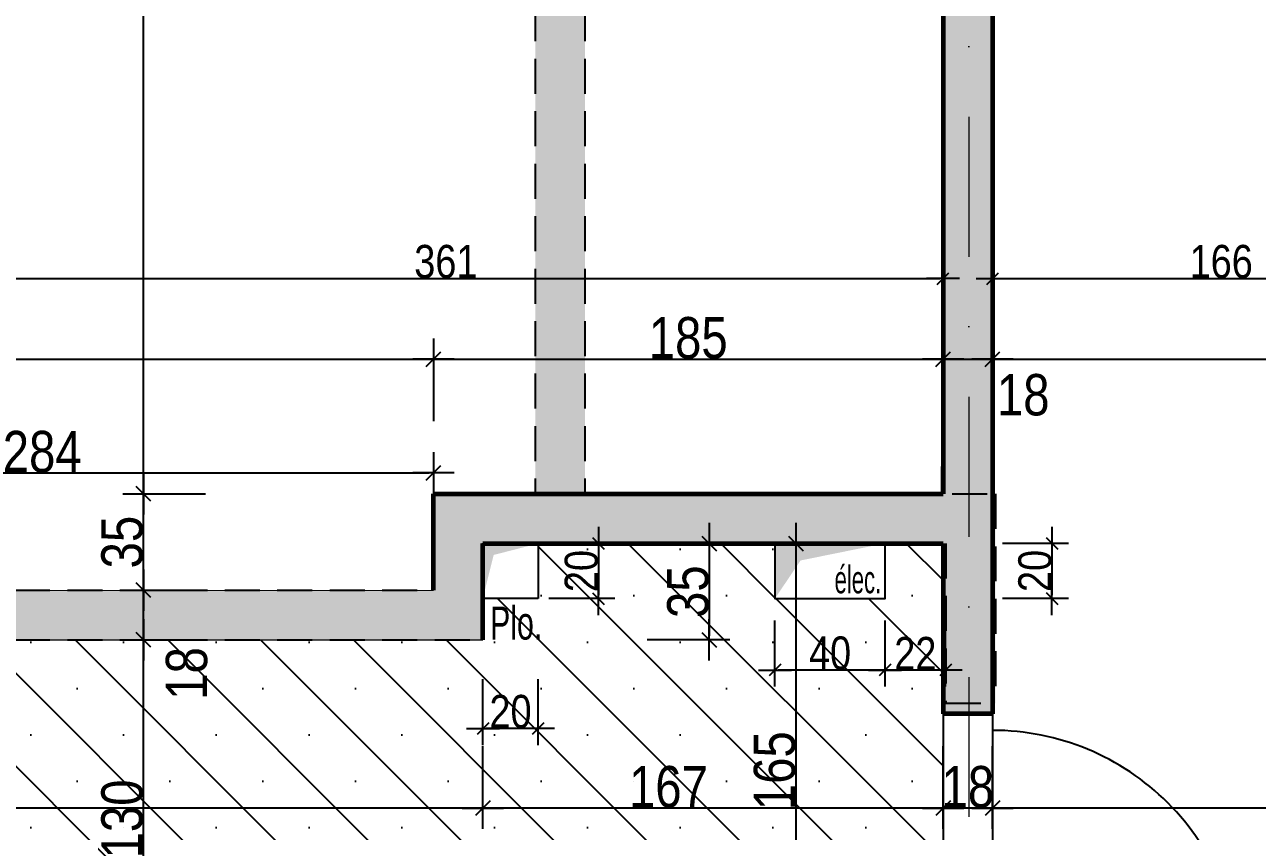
# Model space of a CAD drawing. Header units: millimetres. Extents: x 0 to 26991, y -21919 to -4.
# Drawn here: x 22594.4 to 23041.8, y -19213.5 to -18920.6 of the extents above; entities that cross this region are included whole.
import ezdxf
from ezdxf.enums import TextEntityAlignment as Align

# ---------------------------------------------------------------- set-up
doc = ezdxf.new("R2010")
doc.units = ezdxf.units.MM
doc.linetypes.add('CACHEX2', pattern=[19.05, 12.7, -6.35])
doc.linetypes.add('TIRETPTX2', pattern=[50.8, 25.4, -12.7, 0, -12.7])
for name, color, linetype in [('01_cote_gen', 4, 'Continuous'), ('01_linteaux', 2, 'Continuous'), ('01_murs_sup', 2, 'CACHEX2'), ('01_poch_murs', 253, 'Continuous'), ('01_resv', 32, 'Continuous'), ('01_texte', 230, 'Continuous'), ('AA_COTES', 2, 'Continuous')]:
    doc.layers.add(name, color=color, linetype=linetype)
doc.layers.add('01_murs_coup', color=5, linetype='Continuous', lineweight=60)
doc.layers.add('01_tram_axes', color=2, linetype='TIRETPTX2', lineweight=9)
doc.styles.add('ARIAL NA', font='ARIALN.TTF')
doc.styles.add('STYLE2', font='ARIALN.TTF')
doc.dimstyles.new('JB50', dxfattribs={"dimscale": 0.1, "dimtxt": 150, "dimasz": 15, "dimexe": 0.1, "dimexo": 0.1, "dimgap": 0.09, "dimtad": 1, "dimdec": 1, "dimdsep": 46, "dimtxsty": 'STYLE2', "dimblk1": 'BOND_G', "dimblk2": 'BOND_D', "dimsah": 1, "dimcen": 1.5, "dimdle": 0.01, "dimse1": 1, "dimse2": 1, "dimclrd": 4, "dimclre": 2, "dimclrt": 6, "dimazin": 2, "dimtfac": 2.333333, "dimtdec": 1, "dimtix": 1, "dimtmove": 2, "dimatfit": 3, "dimldrblk": 'BOND_G', "dimfxl": 1, "dimtolj": 1, "dimtzin": 0, "dimarcsym": 0})
doc.dimstyles.new('JB50res', dxfattribs={"dimscale": 0.1, "dimtxt": 120, "dimasz": 12, "dimexe": 0.1, "dimexo": 0.1, "dimgap": 0.09, "dimtad": 1, "dimdec": 1, "dimdsep": 46, "dimtxsty": 'STYLE2', "dimblk1": 'BOND_G', "dimblk2": 'BOND_D', "dimsah": 1, "dimcen": 1.5, "dimdle": 0.01, "dimse1": 1, "dimse2": 1, "dimclrd": 4, "dimclre": 2, "dimclrt": 6, "dimazin": 2, "dimtfac": 2.333333, "dimtdec": 1, "dimtix": 1, "dimtmove": 2, "dimatfit": 3, "dimldrblk": 'BOND_G', "dimfxl": 1, "dimtolj": 1, "dimtzin": 0, "dimarcsym": 0})

# ---------------------------------------------------------------- blocks, each defined once
blk = doc.blocks.new('BOND_G')
at = {"layer": 'AA_COTES', "color": 0}
for p, q in [((0, -5), (0, 15)), ((5, 0), (-5, 0)), ((1.77, 1.77), (-1.77, -1.77))]:
    blk.add_line(p, q, dxfattribs=at)
blk = doc.blocks.new('BOND_D')
at = {"layer": 'AA_COTES', "color": 0}
for p, q in [((0, 5), (0, -15)), ((5, 0), (-5, 0)), ((-1.77, -1.77), (1.77, 1.77))]:
    blk.add_line(p, q, dxfattribs=at)
blk = doc.blocks.new('*D3346')
at = {"layer": '01_cote_gen', "color": 4, "lineweight": -2, "ltscale": 0.1, "transparency": 16777216}
blk.add_line((22434.08, -18534.46), (22434.08, -19124.49), dxfattribs=at)
at = {"layer": 'Defpoints', "color": 0, "ltscale": 0.1, "transparency": 16777216}
for p in [(22604.53, -18532.96), (22434.08, -19125.99), (22443.87, -19125.99)]:
    blk.add_point(p, dxfattribs=at)
at = {"layer": '01_cote_gen', "color": 4, "lineweight": -2, "ltscale": 0.1, "transparency": 16777216, "xscale": 1.5, "yscale": 1.5, "zscale": 1.5}
for name, p, rotation in [('BOND_G', (22434.08, -18532.96), 90), ('BOND_D', (22434.08, -19125.99), 270)]:
    blk.add_blockref(name, p, dxfattribs=dict(at, rotation=rotation))
at = {"layer": '01_cote_gen', "color": 6, "ltscale": 0.1, "transparency": 16777216, "insert": (22426.41, -18829.47), "char_height": 15, "attachment_point": 5, "rotation": 90, "style": 'STYLE2'}
blk.add_mtext('\\A1;593', dxfattribs=at)
blk = doc.blocks.new('*D3486')
at = {"layer": '01_cote_gen', "color": 4, "lineweight": -2, "ltscale": 0.1, "transparency": 16777216}
blk.add_line((21311.24, -19042.07), (22741.24, -19042.07), dxfattribs=at)
at = {"layer": 'Defpoints', "color": 0, "ltscale": 0.1, "transparency": 16777216}
for p in [(22742.74, -19042.07), (21309.74, -19063.08), (22742.74, -19090.99)]:
    blk.add_point(p, dxfattribs=at)
at = {"layer": '01_cote_gen', "color": 4, "lineweight": -2, "ltscale": 0.1, "transparency": 16777216, "xscale": 1.5, "yscale": 1.5, "zscale": 1.5, "rotation": 180}
blk.add_blockref('BOND_G', (21309.74, -19042.07), dxfattribs=at)
at = {"layer": '01_cote_gen', "color": 4, "lineweight": -2, "ltscale": 0.1, "transparency": 16777216, "xscale": 1.5, "yscale": 1.5, "zscale": 1.5}
blk.add_blockref('BOND_D', (22742.74, -19042.07), dxfattribs=at)
at = {"layer": '01_cote_gen', "color": 6, "ltscale": 0.1, "transparency": 16777216, "insert": (22026.24, -19034.4), "char_height": 15, "attachment_point": 5, "style": 'STYLE2'}
blk.add_mtext('\\A1;1433', dxfattribs=at)
blk = doc.blocks.new('*D3487')
at = {"layer": '01_cote_gen', "color": 4, "lineweight": -2, "ltscale": 0.1, "transparency": 16777216}
blk.add_line((22759.24, -19205.07), (21311.24, -19205.07), dxfattribs=at)
at = {"layer": 'Defpoints', "color": 0, "ltscale": 0.1, "transparency": 16777216}
for p in [(22760.74, -19173.29), (21309.74, -19178.29), (21309.74, -19205.07)]:
    blk.add_point(p, dxfattribs=at)
at = {"layer": '01_cote_gen', "color": 4, "lineweight": -2, "ltscale": 0.1, "transparency": 16777216, "xscale": 1.5, "yscale": 1.5, "zscale": 1.5, "rotation": 180}
blk.add_blockref('BOND_D', (21309.74, -19205.07), dxfattribs=at)
at = {"layer": '01_cote_gen', "color": 4, "lineweight": -2, "ltscale": 0.1, "transparency": 16777216, "xscale": 1.5, "yscale": 1.5, "zscale": 1.5}
blk.add_blockref('BOND_G', (22760.74, -19205.07), dxfattribs=at)
at = {"layer": '01_cote_gen', "color": 6, "ltscale": 0.1, "transparency": 16777216, "insert": (22035.24, -19197.4), "char_height": 15, "attachment_point": 5, "style": 'STYLE2'}
blk.add_mtext('\\A1;1451', dxfattribs=at)
blk = doc.blocks.new('*D3488')
at = {"layer": '01_cote_gen', "color": 4, "lineweight": -2, "ltscale": 0.1, "transparency": 16777216}
blk.add_line((22926.24, -19205.07), (22762.24, -19205.07), dxfattribs=at)
at = {"layer": 'Defpoints', "color": 0, "ltscale": 0.1, "transparency": 16777216}
for p in [(22760.74, -19173.29), (22927.74, -19185.53), (22760.74, -19205.07)]:
    blk.add_point(p, dxfattribs=at)
at = {"layer": '01_cote_gen', "color": 4, "lineweight": -2, "ltscale": 0.1, "transparency": 16777216, "xscale": 1.5, "yscale": 1.5, "zscale": 1.5, "rotation": 180}
blk.add_blockref('BOND_D', (22760.74, -19205.07), dxfattribs=at)
at = {"layer": '01_cote_gen', "color": 4, "lineweight": -2, "ltscale": 0.1, "transparency": 16777216, "xscale": 1.5, "yscale": 1.5, "zscale": 1.5}
blk.add_blockref('BOND_G', (22927.74, -19205.07), dxfattribs=at)
at = {"layer": '01_cote_gen', "color": 6, "ltscale": 0.1, "transparency": 16777216, "insert": (22828.06, -19197.4), "char_height": 15, "attachment_point": 5, "style": 'STYLE2'}
blk.add_mtext('\\A1;167', dxfattribs=at)
blk = doc.blocks.new('*D3489')
at = {"layer": '01_cote_gen', "color": 4, "lineweight": -2, "ltscale": 0.1, "transparency": 16777216}
blk.add_line((22744.24, -19042.07), (22926.24, -19042.07), dxfattribs=at)
at = {"layer": 'Defpoints', "color": 0, "ltscale": 0.1, "transparency": 16777216}
for p in [(22927.74, -19042.07), (22742.74, -19059.92), (22927.74, -19070.08)]:
    blk.add_point(p, dxfattribs=at)
at = {"layer": '01_cote_gen', "color": 4, "lineweight": -2, "ltscale": 0.1, "transparency": 16777216, "xscale": 1.5, "yscale": 1.5, "zscale": 1.5, "rotation": 180}
blk.add_blockref('BOND_G', (22742.74, -19042.07), dxfattribs=at)
at = {"layer": '01_cote_gen', "color": 4, "lineweight": -2, "ltscale": 0.1, "transparency": 16777216, "xscale": 1.5, "yscale": 1.5, "zscale": 1.5}
blk.add_blockref('BOND_D', (22927.74, -19042.07), dxfattribs=at)
at = {"layer": '01_cote_gen', "color": 6, "ltscale": 0.1, "transparency": 16777216, "insert": (22835.24, -19034.4), "char_height": 15, "attachment_point": 5, "style": 'STYLE2'}
blk.add_mtext('\\A1;185', dxfattribs=at)
blk = doc.blocks.new('*D3490')
at = {"layer": '01_cote_gen', "color": 4, "lineweight": -2, "ltscale": 0.1, "transparency": 16777216}
blk.add_line((22929.24, -19042.07), (22944.24, -19042.07), dxfattribs=at)
at = {"layer": 'Defpoints', "color": 0, "ltscale": 0.1, "transparency": 16777216}
for p in [(22945.74, -19042.07), (22927.74, -19046.92), (22945.74, -19046.92)]:
    blk.add_point(p, dxfattribs=at)
at = {"layer": '01_cote_gen', "color": 4, "lineweight": -2, "ltscale": 0.1, "transparency": 16777216, "xscale": 1.5, "yscale": 1.5, "zscale": 1.5, "rotation": 180}
blk.add_blockref('BOND_G', (22927.74, -19042.07), dxfattribs=at)
at = {"layer": '01_cote_gen', "color": 4, "lineweight": -2, "ltscale": 0.1, "transparency": 16777216, "xscale": 1.5, "yscale": 1.5, "zscale": 1.5}
blk.add_blockref('BOND_D', (22945.74, -19042.07), dxfattribs=at)
at = {"layer": '01_cote_gen', "color": 6, "ltscale": 0.1, "transparency": 16777216, "insert": (22956.85, -19055.09), "char_height": 15, "attachment_point": 5, "style": 'STYLE2'}
blk.add_mtext('\\A1;18', dxfattribs=at)
blk = doc.blocks.new('*D3491')
at = {"layer": '01_cote_gen', "color": 4, "lineweight": -2, "ltscale": 0.1, "transparency": 16777216}
blk.add_line((22947.24, -19042.07), (23440.24, -19042.07), dxfattribs=at)
at = {"layer": 'Defpoints', "color": 0, "ltscale": 0.1, "transparency": 16777216}
for p in [(22945.74, -19034.57), (23441.74, -19034.57), (23441.74, -19042.07)]:
    blk.add_point(p, dxfattribs=at)
at = {"layer": '01_cote_gen', "color": 4, "lineweight": -2, "ltscale": 0.1, "transparency": 16777216, "xscale": 1.5, "yscale": 1.5, "zscale": 1.5, "rotation": 180}
blk.add_blockref('BOND_G', (22945.74, -19042.07), dxfattribs=at)
at = {"layer": '01_cote_gen', "color": 4, "lineweight": -2, "ltscale": 0.1, "transparency": 16777216, "xscale": 1.5, "yscale": 1.5, "zscale": 1.5}
blk.add_blockref('BOND_D', (23441.74, -19042.07), dxfattribs=at)
at = {"layer": '01_cote_gen', "color": 6, "ltscale": 0.1, "transparency": 16777216, "insert": (23193.74, -19034.4), "char_height": 15, "attachment_point": 5, "style": 'STYLE2'}
blk.add_mtext('\\A1;496', dxfattribs=at)
blk = doc.blocks.new('*D3495')
at = {"layer": '01_cote_gen', "color": 4, "lineweight": -2, "ltscale": 0.1, "transparency": 16777216}
blk.add_line((22460.25, -19083.38), (22741.24, -19083.38), dxfattribs=at)
at = {"layer": 'Defpoints', "color": 0, "ltscale": 0.1, "transparency": 16777216}
for p in [(22742.74, -19083.38), (22458.75, -19105.88), (22742.74, -19105.88)]:
    blk.add_point(p, dxfattribs=at)
at = {"layer": '01_cote_gen', "color": 4, "lineweight": -2, "ltscale": 0.1, "transparency": 16777216, "xscale": 1.5, "yscale": 1.5, "zscale": 1.5, "rotation": 180}
blk.add_blockref('BOND_G', (22458.75, -19083.38), dxfattribs=at)
at = {"layer": '01_cote_gen', "color": 4, "lineweight": -2, "ltscale": 0.1, "transparency": 16777216, "xscale": 1.5, "yscale": 1.5, "zscale": 1.5}
blk.add_blockref('BOND_D', (22742.74, -19083.38), dxfattribs=at)
at = {"layer": '01_cote_gen', "color": 6, "ltscale": 0.1, "transparency": 16777216, "insert": (22600.74, -19075.72), "char_height": 15, "attachment_point": 5, "style": 'STYLE2'}
blk.add_mtext('\\A1;284', dxfattribs=at)
blk = doc.blocks.new('*D3498')
at = {"layer": '01_cote_gen', "color": 4, "lineweight": -2, "ltscale": 0.1, "transparency": 16777216}
blk.add_line((22944.24, -19205.07), (22929.24, -19205.07), dxfattribs=at)
at = {"layer": 'Defpoints', "color": 0, "ltscale": 0.1, "transparency": 16777216}
for p in [(22927.74, -19191.11), (22945.74, -19191.11), (22927.74, -19205.07)]:
    blk.add_point(p, dxfattribs=at)
at = {"layer": '01_cote_gen', "color": 4, "lineweight": -2, "ltscale": 0.1, "transparency": 16777216, "xscale": 1.5, "yscale": 1.5, "zscale": 1.5, "rotation": 180}
blk.add_blockref('BOND_D', (22927.74, -19205.07), dxfattribs=at)
at = {"layer": '01_cote_gen', "color": 4, "lineweight": -2, "ltscale": 0.1, "transparency": 16777216, "xscale": 1.5, "yscale": 1.5, "zscale": 1.5}
blk.add_blockref('BOND_G', (22945.74, -19205.07), dxfattribs=at)
at = {"layer": '01_cote_gen', "color": 6, "ltscale": 0.1, "transparency": 16777216, "insert": (22936.74, -19197.4), "char_height": 15, "attachment_point": 5, "style": 'STYLE2'}
blk.add_mtext('\\A1;18', dxfattribs=at)
blk = doc.blocks.new('*D3499')
at = {"layer": '01_cote_gen', "color": 4, "lineweight": -2, "ltscale": 0.1, "transparency": 16777216}
blk.add_line((23440.24, -19205.07), (22947.24, -19205.07), dxfattribs=at)
at = {"layer": 'Defpoints', "color": 0, "ltscale": 0.1, "transparency": 16777216}
for p in [(23441.74, -19163.44), (22945.74, -19182.57), (22945.74, -19205.07)]:
    blk.add_point(p, dxfattribs=at)
at = {"layer": '01_cote_gen', "color": 4, "lineweight": -2, "ltscale": 0.1, "transparency": 16777216, "xscale": 1.5, "yscale": 1.5, "zscale": 1.5, "rotation": 180}
blk.add_blockref('BOND_D', (22945.74, -19205.07), dxfattribs=at)
at = {"layer": '01_cote_gen', "color": 4, "lineweight": -2, "ltscale": 0.1, "transparency": 16777216, "xscale": 1.5, "yscale": 1.5, "zscale": 1.5}
blk.add_blockref('BOND_G', (23441.74, -19205.07), dxfattribs=at)
at = {"layer": '01_cote_gen', "color": 6, "ltscale": 0.1, "transparency": 16777216, "insert": (23193.74, -19197.4), "char_height": 15, "attachment_point": 5, "style": 'STYLE2'}
blk.add_mtext('\\A1;496', dxfattribs=at)
blk = doc.blocks.new('*D3550')
at = {"layer": '01_cote_gen', "color": 4, "lineweight": -2, "ltscale": 0.1, "transparency": 16777216}
blk.add_line((22637.47, -19272.5), (22637.47, -19145.5), dxfattribs=at)
at = {"layer": 'Defpoints', "color": 0, "ltscale": 0.1, "transparency": 16777216}
for p in [(22637.47, -19144), (22681.32, -19144), (22668.53, -19274)]:
    blk.add_point(p, dxfattribs=at)
at = {"layer": '01_cote_gen', "color": 4, "lineweight": -2, "ltscale": 0.1, "transparency": 16777216, "xscale": 1.5, "yscale": 1.5, "zscale": 1.5}
for name, p, rotation in [('BOND_D', (22637.47, -19144), 90), ('BOND_G', (22637.47, -19274), 270)]:
    blk.add_blockref(name, p, dxfattribs=dict(at, rotation=rotation))
at = {"layer": '01_cote_gen', "color": 6, "ltscale": 0.1, "transparency": 16777216, "insert": (22629.8, -19209), "char_height": 15, "attachment_point": 5, "rotation": 90, "style": 'STYLE2'}
blk.add_mtext('\\A1;130', dxfattribs=at)
blk = doc.blocks.new('*D3551')
at = {"layer": '01_cote_gen', "color": 4, "lineweight": -2, "ltscale": 0.1, "transparency": 16777216}
blk.add_line((22637.47, -19142.5), (22637.47, -19127.49), dxfattribs=at)
at = {"layer": 'Defpoints', "color": 0, "ltscale": 0.1, "transparency": 16777216}
for p in [(22637.47, -19125.99), (22697.44, -19125.99), (22697.44, -19144)]:
    blk.add_point(p, dxfattribs=at)
at = {"layer": '01_cote_gen', "color": 4, "lineweight": -2, "ltscale": 0.1, "transparency": 16777216, "xscale": 1.5, "yscale": 1.5, "zscale": 1.5}
for name, p, rotation in [('BOND_D', (22637.47, -19125.99), 90), ('BOND_G', (22637.47, -19144), 270)]:
    blk.add_blockref(name, p, dxfattribs=dict(at, rotation=rotation))
at = {"layer": '01_cote_gen', "color": 6, "ltscale": 0.1, "transparency": 16777216, "insert": (22653.22, -19156.18), "char_height": 15, "attachment_point": 5, "rotation": 90, "style": 'STYLE2'}
blk.add_mtext('\\A1;18', dxfattribs=at)
blk = doc.blocks.new('*D3552')
at = {"layer": '01_cote_gen', "color": 4, "lineweight": -2, "ltscale": 0.1, "transparency": 16777216}
blk.add_line((22637.47, -19124.49), (22637.47, -19092.49), dxfattribs=at)
at = {"layer": 'Defpoints', "color": 0, "ltscale": 0.1, "transparency": 16777216}
for p in [(22637.47, -19090.99), (22761.24, -19090.99), (22713.57, -19125.99)]:
    blk.add_point(p, dxfattribs=at)
at = {"layer": '01_cote_gen', "color": 4, "lineweight": -2, "ltscale": 0.1, "transparency": 16777216, "xscale": 1.5, "yscale": 1.5, "zscale": 1.5}
for name, p, rotation in [('BOND_D', (22637.47, -19090.99), 90), ('BOND_G', (22637.47, -19125.99), 270)]:
    blk.add_blockref(name, p, dxfattribs=dict(at, rotation=rotation))
at = {"layer": '01_cote_gen', "color": 6, "ltscale": 0.1, "transparency": 16777216, "insert": (22629.8, -19108.49), "char_height": 15, "attachment_point": 5, "rotation": 90, "style": 'STYLE2'}
blk.add_mtext('\\A1;35', dxfattribs=at)
blk = doc.blocks.new('*D3553')
at = {"layer": '01_cote_gen', "color": 4, "lineweight": -2, "ltscale": 0.1, "transparency": 16777216}
blk.add_line((22637.47, -19089.49), (22637.47, -18534.48), dxfattribs=at)
at = {"layer": 'Defpoints', "color": 0, "ltscale": 0.1, "transparency": 16777216}
for p in [(22637.41, -18532.98), (22637.47, -18532.98), (22659.97, -19090.99)]:
    blk.add_point(p, dxfattribs=at)
at = {"layer": '01_cote_gen', "color": 4, "lineweight": -2, "ltscale": 0.1, "transparency": 16777216, "xscale": 1.5, "yscale": 1.5, "zscale": 1.5}
for name, p, rotation in [('BOND_D', (22637.47, -18532.98), 90), ('BOND_G', (22637.47, -19090.99), 270)]:
    blk.add_blockref(name, p, dxfattribs=dict(at, rotation=rotation))
at = {"layer": '01_cote_gen', "color": 6, "ltscale": 0.1, "transparency": 16777216, "insert": (22629.8, -18811.98), "char_height": 15, "attachment_point": 5, "rotation": 90, "style": 'STYLE2'}
blk.add_mtext('\\A1;558', dxfattribs=at)
blk = doc.blocks.new('*D3557')
at = {"layer": '01_cote_gen', "color": 4, "lineweight": -2, "ltscale": 0.1, "transparency": 16777216}
blk.add_line((22874.33, -19110.49), (22874.33, -19272.5), dxfattribs=at)
at = {"layer": 'Defpoints', "color": 0, "ltscale": 0.1, "transparency": 16777216}
for p in [(22880.62, -19108.99), (22808.43, -19274), (22874.33, -19274)]:
    blk.add_point(p, dxfattribs=at)
at = {"layer": '01_cote_gen', "color": 4, "lineweight": -2, "ltscale": 0.1, "transparency": 16777216, "xscale": 1.5, "yscale": 1.5, "zscale": 1.5}
for name, p, rotation in [('BOND_G', (22874.33, -19108.99), 90), ('BOND_D', (22874.33, -19274), 270)]:
    blk.add_blockref(name, p, dxfattribs=dict(at, rotation=rotation))
at = {"layer": '01_cote_gen', "color": 6, "ltscale": 0.1, "transparency": 16777216, "insert": (22866.66, -19191.49), "char_height": 15, "attachment_point": 5, "rotation": 90, "style": 'STYLE2'}
blk.add_mtext('\\A1;165', dxfattribs=at)
blk = doc.blocks.new('*D3558')
at = {"layer": '01_cote_gen', "color": 4, "lineweight": -2, "ltscale": 0.1, "transparency": 16777216}
blk.add_line((22842.87, -19110.49), (22842.87, -19142.49), dxfattribs=at)
at = {"layer": 'Defpoints', "color": 0, "ltscale": 0.1, "transparency": 16777216}
for p in [(22798.82, -19108.99), (22771.41, -19143.99), (22842.87, -19143.99)]:
    blk.add_point(p, dxfattribs=at)
at = {"layer": '01_cote_gen', "color": 4, "lineweight": -2, "ltscale": 0.1, "transparency": 16777216, "xscale": 1.5, "yscale": 1.5, "zscale": 1.5}
for name, p, rotation in [('BOND_G', (22842.87, -19108.99), 90), ('BOND_D', (22842.87, -19143.99), 270)]:
    blk.add_blockref(name, p, dxfattribs=dict(at, rotation=rotation))
at = {"layer": '01_cote_gen', "color": 6, "ltscale": 0.1, "transparency": 16777216, "insert": (22835.2, -19126.49), "char_height": 15, "attachment_point": 5, "rotation": 90, "style": 'STYLE2'}
blk.add_mtext('\\A1;35', dxfattribs=at)
blk = doc.blocks.new('*D3670')
at = {"layer": '01_cote_gen', "color": 4, "lineweight": -2, "ltscale": 0.1, "transparency": 16777216}
blk.add_line((22567.98, -19012.83), (22926.54, -19012.83), dxfattribs=at)
at = {"layer": 'Defpoints', "color": 0, "ltscale": 0.1, "transparency": 16777216}
for p in [(22927.74, -19006.54), (22927.74, -19012.83), (22566.78, -19024.99)]:
    blk.add_point(p, dxfattribs=at)
at = {"layer": '01_cote_gen', "color": 4, "lineweight": -2, "ltscale": 0.1, "transparency": 16777216, "xscale": 1.2, "yscale": 1.2, "zscale": 1.2, "rotation": 180}
blk.add_blockref('BOND_G', (22566.78, -19012.83), dxfattribs=at)
at = {"layer": '01_cote_gen', "color": 4, "lineweight": -2, "ltscale": 0.1, "transparency": 16777216, "xscale": 1.2, "yscale": 1.2, "zscale": 1.2}
blk.add_blockref('BOND_D', (22927.74, -19012.83), dxfattribs=at)
at = {"layer": '01_cote_gen', "color": 6, "ltscale": 0.1, "transparency": 16777216, "insert": (22747.26, -19006.69), "char_height": 12, "attachment_point": 5, "style": 'STYLE2'}
blk.add_mtext('\\A1;361', dxfattribs=at)
blk = doc.blocks.new('*D3671')
at = {"layer": '01_cote_gen', "color": 4, "lineweight": -2, "ltscale": 0.1, "transparency": 16777216}
blk.add_line((22802.63, -19110.19), (22802.63, -19127.79), dxfattribs=at)
at = {"layer": 'Defpoints', "color": 0, "ltscale": 0.1, "transparency": 16777216}
for p in [(22787.87, -19108.99), (22780.76, -19128.99), (22802.63, -19128.99)]:
    blk.add_point(p, dxfattribs=at)
at = {"layer": '01_cote_gen', "color": 4, "lineweight": -2, "ltscale": 0.1, "transparency": 16777216, "xscale": 1.2, "yscale": 1.2, "zscale": 1.2}
for name, p, rotation in [('BOND_G', (22802.63, -19108.99), 90), ('BOND_D', (22802.63, -19128.99), 270)]:
    blk.add_blockref(name, p, dxfattribs=dict(at, rotation=rotation))
at = {"layer": '01_cote_gen', "color": 6, "ltscale": 0.1, "transparency": 16777216, "insert": (22796.49, -19118.99), "char_height": 12, "attachment_point": 5, "rotation": 90, "style": 'STYLE2'}
blk.add_mtext('\\A1;20', dxfattribs=at)
blk = doc.blocks.new('*D3672')
at = {"layer": '01_cote_gen', "color": 4, "lineweight": -2, "ltscale": 0.1, "transparency": 16777216}
blk.add_line((22779.56, -19176.2), (22761.94, -19176.2), dxfattribs=at)
at = {"layer": 'Defpoints', "color": 0, "ltscale": 0.1, "transparency": 16777216}
for p in [(22780.76, -19131.89), (22760.74, -19139.82), (22760.74, -19176.2)]:
    blk.add_point(p, dxfattribs=at)
at = {"layer": '01_cote_gen', "color": 4, "lineweight": -2, "ltscale": 0.1, "transparency": 16777216, "xscale": 1.2, "yscale": 1.2, "zscale": 1.2, "rotation": 180}
blk.add_blockref('BOND_D', (22760.74, -19176.2), dxfattribs=at)
at = {"layer": '01_cote_gen', "color": 4, "lineweight": -2, "ltscale": 0.1, "transparency": 16777216, "xscale": 1.2, "yscale": 1.2, "zscale": 1.2}
blk.add_blockref('BOND_G', (22780.76, -19176.2), dxfattribs=at)
at = {"layer": '01_cote_gen', "color": 6, "ltscale": 0.1, "transparency": 16777216, "insert": (22770.75, -19170.06), "char_height": 12, "attachment_point": 5, "style": 'STYLE2'}
blk.add_mtext('\\A1;20', dxfattribs=at)
blk = doc.blocks.new('*D3673')
at = {"layer": '01_cote_gen', "color": 4, "lineweight": -2, "ltscale": 0.1, "transparency": 16777216}
blk.add_line((22946.94, -19012.83), (23110.5, -19012.83), dxfattribs=at)
at = {"layer": 'Defpoints', "color": 0, "ltscale": 0.1, "transparency": 16777216}
for p in [(23111.7, -19012.83), (22945.74, -19014.86), (23111.7, -19045.96)]:
    blk.add_point(p, dxfattribs=at)
at = {"layer": '01_cote_gen', "color": 4, "lineweight": -2, "ltscale": 0.1, "transparency": 16777216, "xscale": 1.2, "yscale": 1.2, "zscale": 1.2, "rotation": 180}
blk.add_blockref('BOND_G', (22945.74, -19012.83), dxfattribs=at)
at = {"layer": '01_cote_gen', "color": 4, "lineweight": -2, "ltscale": 0.1, "transparency": 16777216, "xscale": 1.2, "yscale": 1.2, "zscale": 1.2}
blk.add_blockref('BOND_D', (23111.7, -19012.83), dxfattribs=at)
at = {"layer": '01_cote_gen', "color": 6, "ltscale": 0.1, "transparency": 16777216, "insert": (23028.72, -19006.69), "char_height": 12, "attachment_point": 5, "style": 'STYLE2'}
blk.add_mtext('\\A1;166', dxfattribs=at)
blk = doc.blocks.new('*D3730')
at = {"layer": '01_cote_gen', "color": 4, "lineweight": -2, "ltscale": 0.1, "transparency": 16777216}
blk.add_line((22927.46, -19154.96), (22907.91, -19154.96), dxfattribs=at)
at = {"layer": 'Defpoints', "color": 0, "ltscale": 0.1, "transparency": 16777216}
for p in [(22906.71, -19118.96), (22928.66, -19122.32), (22906.71, -19154.96)]:
    blk.add_point(p, dxfattribs=at)
at = {"layer": '01_cote_gen', "color": 4, "lineweight": -2, "ltscale": 0.1, "transparency": 16777216, "xscale": 1.2, "yscale": 1.2, "zscale": 1.2, "rotation": 180}
blk.add_blockref('BOND_D', (22906.71, -19154.96), dxfattribs=at)
at = {"layer": '01_cote_gen', "color": 4, "lineweight": -2, "ltscale": 0.1, "transparency": 16777216, "xscale": 1.2, "yscale": 1.2, "zscale": 1.2}
blk.add_blockref('BOND_G', (22928.66, -19154.96), dxfattribs=at)
at = {"layer": '01_cote_gen', "color": 6, "ltscale": 0.1, "transparency": 16777216, "insert": (22917.69, -19148.93), "char_height": 12, "attachment_point": 5, "style": 'STYLE2'}
blk.add_mtext('\\A1;22', dxfattribs=at)
blk = doc.blocks.new('*D3731')
at = {"layer": '01_cote_gen', "color": 4, "lineweight": -2, "ltscale": 0.1, "transparency": 16777216}
blk.add_line((22905.51, -19154.96), (22867.93, -19154.96), dxfattribs=at)
at = {"layer": 'Defpoints', "color": 0, "ltscale": 0.1, "transparency": 16777216}
for p in [(22866.73, -19128.97), (22906.71, -19128.97), (22866.73, -19154.96)]:
    blk.add_point(p, dxfattribs=at)
at = {"layer": '01_cote_gen', "color": 4, "lineweight": -2, "ltscale": 0.1, "transparency": 16777216, "xscale": 1.2, "yscale": 1.2, "zscale": 1.2, "rotation": 180}
blk.add_blockref('BOND_D', (22866.73, -19154.96), dxfattribs=at)
at = {"layer": '01_cote_gen', "color": 4, "lineweight": -2, "ltscale": 0.1, "transparency": 16777216, "xscale": 1.2, "yscale": 1.2, "zscale": 1.2}
blk.add_blockref('BOND_G', (22906.71, -19154.96), dxfattribs=at)
at = {"layer": '01_cote_gen', "color": 6, "ltscale": 0.1, "transparency": 16777216, "insert": (22886.72, -19148.83), "char_height": 12, "attachment_point": 5, "style": 'STYLE2'}
blk.add_mtext('\\A1;40', dxfattribs=at)
blk = doc.blocks.new('*D3732')
at = {"layer": '01_resv', "color": 4, "lineweight": -2, "ltscale": 0.1, "transparency": 16777216}
blk.add_line((22967.28, -19110.14), (22967.28, -19127.77), dxfattribs=at)
at = {"layer": 'Defpoints', "color": 0, "ltscale": 0.1, "transparency": 16777216}
for p in [(22906.71, -19108.94), (22906.71, -19128.97), (22967.28, -19128.97)]:
    blk.add_point(p, dxfattribs=at)
at = {"layer": '01_resv', "color": 4, "lineweight": -2, "ltscale": 0.1, "transparency": 16777216, "xscale": 1.2, "yscale": 1.2, "zscale": 1.2}
for name, p, rotation in [('BOND_G', (22967.28, -19108.94), 90), ('BOND_D', (22967.28, -19128.97), 270)]:
    blk.add_blockref(name, p, dxfattribs=dict(at, rotation=rotation))
at = {"layer": '01_resv', "color": 6, "ltscale": 0.1, "transparency": 16777216, "insert": (22961.15, -19118.96), "char_height": 12, "attachment_point": 5, "rotation": 90, "style": 'STYLE2'}
blk.add_mtext('\\A1;20', dxfattribs=at)

msp = doc.modelspace()

# ---------------------------------------------------------------- hatches: boundary and pattern name
at = {"layer": '01_murs_sup'}
h = msp.add_hatch(dxfattribs=at)
h.set_pattern_fill('DASH', color=256, scale=2.5, angle=135)
h.set_pattern_definition([(135, (-7447.66, 5279.43), (-11.2253202, 9e-16), [7.9375, -7.9375])])
h.paths.add_polyline_path([(22533.74, -18516.98), (22311.74, -18516.98), (22311.74, -18532.98), (22533.74, -18532.98)], flags=17)
h.paths.add_polyline_path([(22955.74, -18516.98), (22797.74, -18516.98), (22797.74, -18316.98), (22779.74, -18316.98), (22779.74, -18516.98), (22633.74, -18516.98), (22633.74, -18532.98), (22779.74, -18532.98), (22779.74, -19090.98), (22742.74, -19090.98), (22742.74, -19125.98), (22171.74, -19125.98), (22171.74, -19143.98), (22760.74, -19143.98), (22760.74, -19108.98), (22928.74, -19108.98), (22928.74, -19166.98), (22946.74, -19166.98), (22946.74, -19090.98), (22797.74, -19090.98), (22797.74, -18532.98), (22955.74, -18532.98)])
h.paths.add_polyline_path([(23179.74, -18516.98), (23055.74, -18516.98), (23055.74, -18532.98), (23179.74, -18532.98)])
h.paths.add_polyline_path([(23457.74, -18516.98), (23279.74, -18516.98), (23279.74, -18532.98), (23441.74, -18532.98), (23441.74, -18683.98), (23457.74, -18683.98)])
h.paths.add_polyline_path([(23457.74, -18883.98), (23441.74, -18883.98), (23441.74, -19273.98), (22946.74, -19273.98), (22946.74, -19268.98), (22928.74, -19268.98), (22928.74, -19273.98), (22679.74, -19273.98), (22679.74, -19291.98), (22928.74, -19291.98), (22928.74, -19491.98), (22946.74, -19491.98), (22946.74, -19291.98), (23441.74, -19291.98), (23441.74, -19483.98), (23457.74, -19483.98)])
h.paths.add_polyline_path([(23457.74, -19583.98), (23441.74, -19583.98), (23441.74, -19884.98), (23349.74, -19884.98), (23349.74, -19900.98), (23457.74, -19900.98)])
at = {"layer": '01_poch_murs', "ltscale": 0.1}
h = msp.add_hatch(color=256, dxfattribs=at)
h.dxf.hatch_style = 1
h.paths.add_polyline_path([(21325.74, -18532.96), (21328.74, -18532.96), (21328.74, -18524.96), (21309.74, -18524.96), (21309.74, -19134.79), (21584.78, -19134.78), (21584.78, -19125.96), (21325.74, -19125.98)])
h.paths.add_polyline_path([(21328.74, -18516.96), (21309.74, -18516.96), (21309.74, -18524.96), (21328.74, -18524.96)])
h.paths.add_polyline_path([(21482.15, -18516.96), (21328.74, -18516.96), (21328.74, -18524.96), (21482.15, -18524.96)])
h.paths.add_polyline_path([(21482.15, -18524.96), (21328.74, -18524.96), (21328.74, -18532.96), (21482.15, -18532.96)])
h.paths.add_polyline_path([(21535.74, -18524.96), (21482.15, -18524.96), (21482.15, -18532.96), (21535.74, -18532.96)])
h.paths.add_polyline_path([(21535.74, -18516.96), (21482.15, -18516.96), (21482.15, -18524.96), (21535.74, -18524.96)])
h.paths.add_polyline_path([(21689.33, -18516.96), (21635.74, -18516.96), (21635.74, -18532.96), (21689.33, -18532.96)])
h.paths.add_polyline_path([(21793.74, -18516.96), (21689.33, -18516.96), (21689.33, -18532.96), (21793.74, -18532.96)])
h.paths.add_polyline_path([(22043.74, -18516.96), (22003.15, -18516.96), (22003.15, -18532.96), (22043.74, -18532.96)])
h.paths.add_polyline_path([(22003.15, -18516.96), (21993.74, -18516.96), (21993.74, -18532.96), (22003.15, -18532.96)])
h.paths.add_polyline_path([(22111.74, -18516.96), (22061.74, -18516.96), (22061.74, -18532.96), (22111.74, -18532.96)])
h.paths.add_polyline_path([(22226.33, -18516.96), (22211.74, -18516.96), (22211.74, -18532.96), (22226.33, -18532.96)])
h.paths.add_polyline_path([(22379.74, -18516.96), (22226.33, -18516.96), (22226.33, -18532.96), (22379.74, -18532.96)])
h.paths.add_polyline_path([(22386.74, -18516.96), (22379.74, -18516.96), (22379.74, -18532.96), (22386.74, -18532.96)])
h.paths.add_polyline_path([(22433.7, -18516.96), (22386.74, -18516.96), (22386.74, -18532.96), (22433.7, -18532.96)])
h.paths.add_polyline_path([(22763.34, -18516.96), (22733.74, -18516.96), (22733.74, -18532.96), (22763.34, -18532.96)])
h.paths.add_polyline_path([(22916.75, -18516.96), (22763.34, -18516.96), (22763.34, -18532.96), (22916.75, -18532.96)])
h.paths.add_polyline_path([(22923.75, -18516.96), (22916.75, -18516.96), (22916.75, -18532.96), (22923.75, -18532.96)])
h.paths.add_polyline_path([(22937.11, -18516.96), (22923.75, -18516.96), (22923.75, -18532.96), (22927.74, -18532.96), (22927.74, -18640.86), (22937.11, -18640.86)])
h.paths.add_polyline_path([(23077.16, -18516.96), (22937.11, -18516.96), (22937.11, -18640.86), (22945.74, -18640.86), (22945.74, -18532.96), (23077.16, -18532.96)])
h.paths.add_polyline_path([(23179.74, -18516.96), (23077.16, -18516.96), (23077.16, -18532.96), (23179.74, -18532.96)])
h.paths.add_polyline_path([(23285.33, -18516.96), (23279.74, -18516.96), (23279.74, -18532.96), (23285.33, -18532.96)])
h.paths.add_polyline_path([(23438.74, -18516.96), (23285.33, -18516.96), (23285.33, -18532.96), (23438.74, -18532.96)])
h.paths.add_polyline_path([(23447.11, -18516.96), (23438.74, -18516.96), (23438.74, -18532.96), (23441.74, -18532.96), (23441.74, -18683.96), (23447.11, -18683.96)])
h.paths.add_polyline_path([(23457.74, -18516.96), (23447.11, -18516.96), (23447.11, -18683.96), (23457.74, -18683.96)])
h.paths.add_polyline_path([(22937.11, -18640.86), (22927.74, -18640.86), (22927.74, -19090.99), (22742.74, -19090.99), (22742.74, -19125.99), (22508.93, -19126.03), (22508.93, -19144.03), (22760.74, -19143.99), (22760.74, -19128.99), (22760.66, -19128.99), (22760.7, -19108.99), (22780.76, -19108.99), (22866.73, -19108.99), (22866.73, -19108.94), (22906.71, -19108.94), (22927.74, -19108.99), (22927.74, -19170.84), (22937.11, -19170.84)])
h.paths.add_polyline_path([(22945.74, -18640.86), (22937.11, -18640.86), (22937.11, -19170.84), (22945.74, -19170.84)])
h = msp.add_hatch(dxfattribs=at)
h.set_pattern_fill('SACNCR', color=256, scale=10, angle=90)
h.paths.add_polyline_path([(21913.15, -19144.04), (21686.78, -19144.05), (21584.78, -19143.96), (21576.64, -19143.96), (21576.64, -19143.98), (21309.74, -19143.98), (21309.74, -19273.98), (21576.74, -19273.98), (21678.74, -19273.99), (21678.74, -19273.98), (21913.15, -19273.98)], flags=0)
h.paths.add_polyline_path([(22927.74, -19170.84), (22927.74, -19108.99), (22906.71, -19108.99), (22906.71, -19128.97), (22866.73, -19128.97), (22866.73, -19108.99), (22780.76, -19108.99), (22780.76, -19128.99), (22760.74, -19128.99), (22760.74, -19143.99), (22508.93, -19144.03), (22171.74, -19143.98), (21686.78, -19144.05), (21584.78, -19143.96), (21576.64, -19143.96), (21576.64, -19143.98), (21309.74, -19143.98), (21309.74, -19273.98), (21373.66, -19273.98), (21576.74, -19273.98), (21678.74, -19273.99), (21678.74, -19273.98), (22577.94, -19273.98), (22590.96, -19274), (22679.94, -19274), (22679.94, -19273.98), (22927.74, -19273.98), (22927.74, -19272.84)])
h.paths.add_polyline_path([(22346.08, -19236.27, -1), (22284.12, -19236.27, -1)], flags=16)
h.paths.add_polyline_path([(21913.15, -19144.04), (21686.78, -19144.05), (21584.78, -19143.96), (21576.64, -19143.96), (21576.64, -19143.98), (21309.74, -19143.98), (21309.74, -19273.98), (21373.66, -19273.98), (21576.74, -19273.98), (21678.74, -19273.99), (21678.74, -19273.98), (21913.15, -19273.98)], flags=16)
h.paths.add_polyline_path([(22294.58, -19260.64), (22328.94, -19260.64), (22328.94, -19208.14), (22294.58, -19208.14)], flags=24)
h.paths.add_polyline_path([(22760.27, -19147.19), (22785.31, -19147.19), (22785.31, -19128.89), (22760.27, -19128.89)], flags=24)
h.paths.add_polyline_path([(22930.54, -19265.11), (22930.54, -19240.58), (22893.04, -19240.58), (22893.04, -19265.11)], flags=9)
h.paths.add_polyline_path([(21941.9, -19276.55), (21966.43, -19276.55), (21966.43, -19239.05), (21941.9, -19239.05)], flags=9)
h.paths.add_polyline_path([(22646.69, -19276.55), (22671.21, -19276.55), (22671.21, -19239.05), (22646.69, -19239.05)], flags=9)

# ---------------------------------------------------------------- linework, layer by layer
at = {"layer": '01_linteaux', "ltscale": 0.1}
for p, q in [((22927.74, -19170.84), (22927.74, -19272.84)), ((22945.74, -19170.84), (22945.74, -19272.84))]:
    msp.add_line(p, q, dxfattribs=at)
msp.add_arc((22945.73, -19266.8), 89.97, 359.9796, 89.9965, dxfattribs=at)
at = {"layer": '01_murs_coup'}
for p, q in [((22927.74, -18532.96), (22927.74, -19090.99)), ((22945.74, -18532.96), (22945.74, -19170.84)), ((22927.74, -19090.99), (22927.74, -19080.99)), ((22742.74, -19090.99), (22927.74, -19090.99)), ((22742.74, -19125.99), (22742.74, -19090.99)), ((22760.74, -19108.99), (22927.74, -19108.99)), ((22760.74, -19143.99), (22760.74, -19108.99)), ((22927.74, -19108.99), (22927.74, -19170.84)), ((22945.74, -19170.84), (22927.74, -19170.84))]:
    msp.add_line(p, q, dxfattribs=at)
at = {"layer": '01_murs_coup', "linetype": 'Continuous', "lineweight": 18}
for p, q in [((22508.93, -19126.03), (22742.74, -19125.99)), ((22508.93, -19126.03), (22731.7, -19125.99)), ((22508.93, -19144.03), (22760.74, -19143.99)), ((22508.93, -19144.03), (22760.74, -19143.99))]:
    msp.add_line(p, q, dxfattribs=at)
at = {"layer": '01_murs_sup'}
for p, q in [((22779.74, -18532.98), (22779.74, -19090.98)), ((22797.74, -18532.98), (22797.74, -19090.98)), ((22742.74, -19090.99), (22779.74, -19090.98)), ((22742.74, -19090.99), (22742.74, -19125.99)), ((22797.74, -19090.98), (22946.74, -19090.98)), ((22946.74, -19090.98), (22946.74, -19166.98)), ((22760.74, -19108.99), (22928.74, -19108.98)), ((22760.74, -19108.99), (22760.74, -19143.99)), ((22928.74, -19108.98), (22928.74, -19166.98)), ((22171.74, -19125.98), (22742.74, -19125.99)), ((22171.74, -19143.98), (22760.74, -19143.99)), ((22928.74, -19166.98), (22946.74, -19166.98))]:
    msp.add_line(p, q, dxfattribs=at)
at = {"layer": '01_resv'}
for p, q in [((22760.66, -19128.99), (22760.7, -19108.89)), ((22760.66, -19108.99), (22780.76, -19108.99)), ((22780.76, -19108.99), (22780.76, -19128.99)), ((22780.76, -19128.99), (22760.66, -19128.99))]:
    msp.add_line(p, q, dxfattribs=at)
at = {"layer": '01_resv', "ltscale": 0.1}
msp.add_lwpolyline([(22906.71, -19108.94), (22866.73, -19108.94), (22866.73, -19128.97), (22906.71, -19128.97)], close=True, dxfattribs=at)
for points in [[(22760.66, -19128.99), (22760.66, -19108.99), (22764.62, -19113.15)], [(22760.7, -19109.02), (22780.76, -19109.02), (22764.62, -19113.15)], [(22866.73, -19108.99), (22906.71, -19108.94), (22876.02, -19115.16)], [(22866.73, -19128.97), (22866.73, -19108.99), (22876.02, -19115.16)]]:
    msp.add_solid(points, dxfattribs=at)
at = {"layer": '01_tram_axes', "color": 253, "ltscale": 2}
msp.add_line((22937.11, -17835.37), (22937.11, -21303.33), dxfattribs=at)

# ---------------------------------------------------------------- texts
at = {"layer": '01_texte', "style": 'STYLE2', "width": 0.7}
msp.add_text('élec.', height=10, dxfattribs=at).set_placement((22888.37, -19127.07))
at = {"layer": '01_texte', "style": 'ARIAL NA', "width": 0.8}
msp.add_text('Plo.', height=12, dxfattribs=at).set_placement((22772.79, -19147.47), align=Align.BOTTOM_CENTER)

# ---------------------------------------------------------------- dimensions: what is measured, and where the dimension line sits
at = {"layer": '01_cote_gen', "ltscale": 0.1}
for base, p1, p2, dimstyle, picture, middle in [((22434.08, -19125.99), (22604.53, -18532.96), (22443.87, -19125.99), 'JB50', '*D3346', (22426.41, -18829.47)), ((22637.47, -18532.98), (22659.97, -19090.99), (22637.41, -18532.98), 'JB50', '*D3553', (22629.8, -18811.98)), ((22637.47, -19090.99), (22713.57, -19125.99), (22761.24, -19090.99), 'JB50', '*D3552', (22629.8, -19108.49)), ((22842.87, -19143.99), (22798.82, -19108.99), (22771.41, -19143.99), 'JB50', '*D3558', (22835.2, -19126.49)), ((22874.33, -19274), (22880.62, -19108.99), (22808.43, -19274), 'JB50', '*D3557', (22866.66, -19191.49)), ((22802.63, -19128.99), (22787.87, -19108.99), (22780.76, -19128.99), 'JB50res', '*D3671', (22796.49, -19118.99)), ((22637.47, -19144), (22668.53, -19274), (22681.32, -19144), 'JB50', '*D3550', (22629.8, -19209))]:
    dim = msp.add_linear_dim(base=base, p1=p1, p2=p2, angle=90, dimstyle=dimstyle, dxfattribs=at)
    dim.commit()
    dim.dimension.update_dxf_attribs({"geometry": picture, "text_midpoint": middle})
for base, p1, p2, dimstyle, picture, middle in [((22927.74, -19012.83), (22566.78, -19024.99), (22927.74, -19006.54), 'JB50res', '*D3670', (22747.26, -19006.69)), ((23111.7, -19012.83), (22945.74, -19014.86), (23111.7, -19045.96), 'JB50res', '*D3673', (23028.72, -19006.69)), ((22742.74, -19042.07), (21309.74, -19063.08), (22742.74, -19090.99), 'JB50', '*D3486', (22026.24, -19034.4)), ((22927.74, -19042.07), (22742.74, -19059.92), (22927.74, -19070.08), 'JB50', '*D3489', (22835.24, -19034.4)), ((23441.74, -19042.07), (22945.74, -19034.57), (23441.74, -19034.57), 'JB50', '*D3491', (23193.74, -19034.4)), ((22742.74, -19083.38), (22458.75, -19105.88), (22742.74, -19105.88), 'JB50', '*D3495', (22600.74, -19075.72)), ((22906.709, -19154.9646), (22928.6624, -19122.3243), (22906.709, -19118.9556), 'JB50res', '*D3730', (22917.6857, -19148.9311)), ((22866.73, -19154.96), (22906.71, -19128.97), (22866.73, -19128.97), 'JB50res', '*D3731', (22886.72, -19148.83)), ((22760.74, -19176.2), (22780.76, -19131.89), (22760.74, -19139.82), 'JB50res', '*D3672', (22770.75, -19170.06)), ((22945.74, -19205.07), (23441.74, -19163.44), (22945.74, -19182.57), 'JB50', '*D3499', (23193.74, -19197.4)), ((21309.74, -19205.07), (22760.74, -19173.29), (21309.74, -19178.29), 'JB50', '*D3487', (22035.24, -19197.4)), ((22927.74, -19205.07), (22945.74, -19191.11), (22927.74, -19191.11), 'JB50', '*D3498', (22936.74, -19197.4))]:
    dim = msp.add_linear_dim(base=base, p1=p1, p2=p2, dimstyle=dimstyle, dxfattribs=at)
    dim.commit()
    dim.dimension.update_dxf_attribs({"geometry": picture, "text_midpoint": middle})
for base, p1, p2, picture, middle in [((22945.74, -19042.07), (22927.74, -19046.92), (22945.74, -19046.92), '*D3490', (22956.85, -19055.09)), ((22760.74, -19205.07), (22927.74, -19185.53), (22760.74, -19173.29), '*D3488', (22828.06, -19197.4))]:
    dim = msp.add_linear_dim(base=base, p1=p1, p2=p2, dimstyle='JB50', dxfattribs=at)
    dim.commit()
    dim.dimension.update_dxf_attribs({"geometry": picture, "text_midpoint": middle, "dimtype": 160})
dim = msp.add_linear_dim(base=(22637.47, -19125.99), p1=(22697.44, -19144), p2=(22697.44, -19125.99), angle=90, dimstyle='JB50', dxfattribs=at)
dim.commit()
dim.dimension.update_dxf_attribs({"geometry": '*D3551', "text_midpoint": (22653.22, -19156.18), "dimtype": 160})
at = {"layer": '01_resv', "ltscale": 0.1}
dim = msp.add_linear_dim(base=(22967.28, -19128.97), p1=(22906.71, -19108.94), p2=(22906.71, -19128.97), angle=90, dimstyle='JB50res', dxfattribs=at)
dim.commit()
dim.dimension.update_dxf_attribs({"geometry": '*D3732', "text_midpoint": (22961.15, -19118.96)})

doc.saveas('drawing.dxf')
